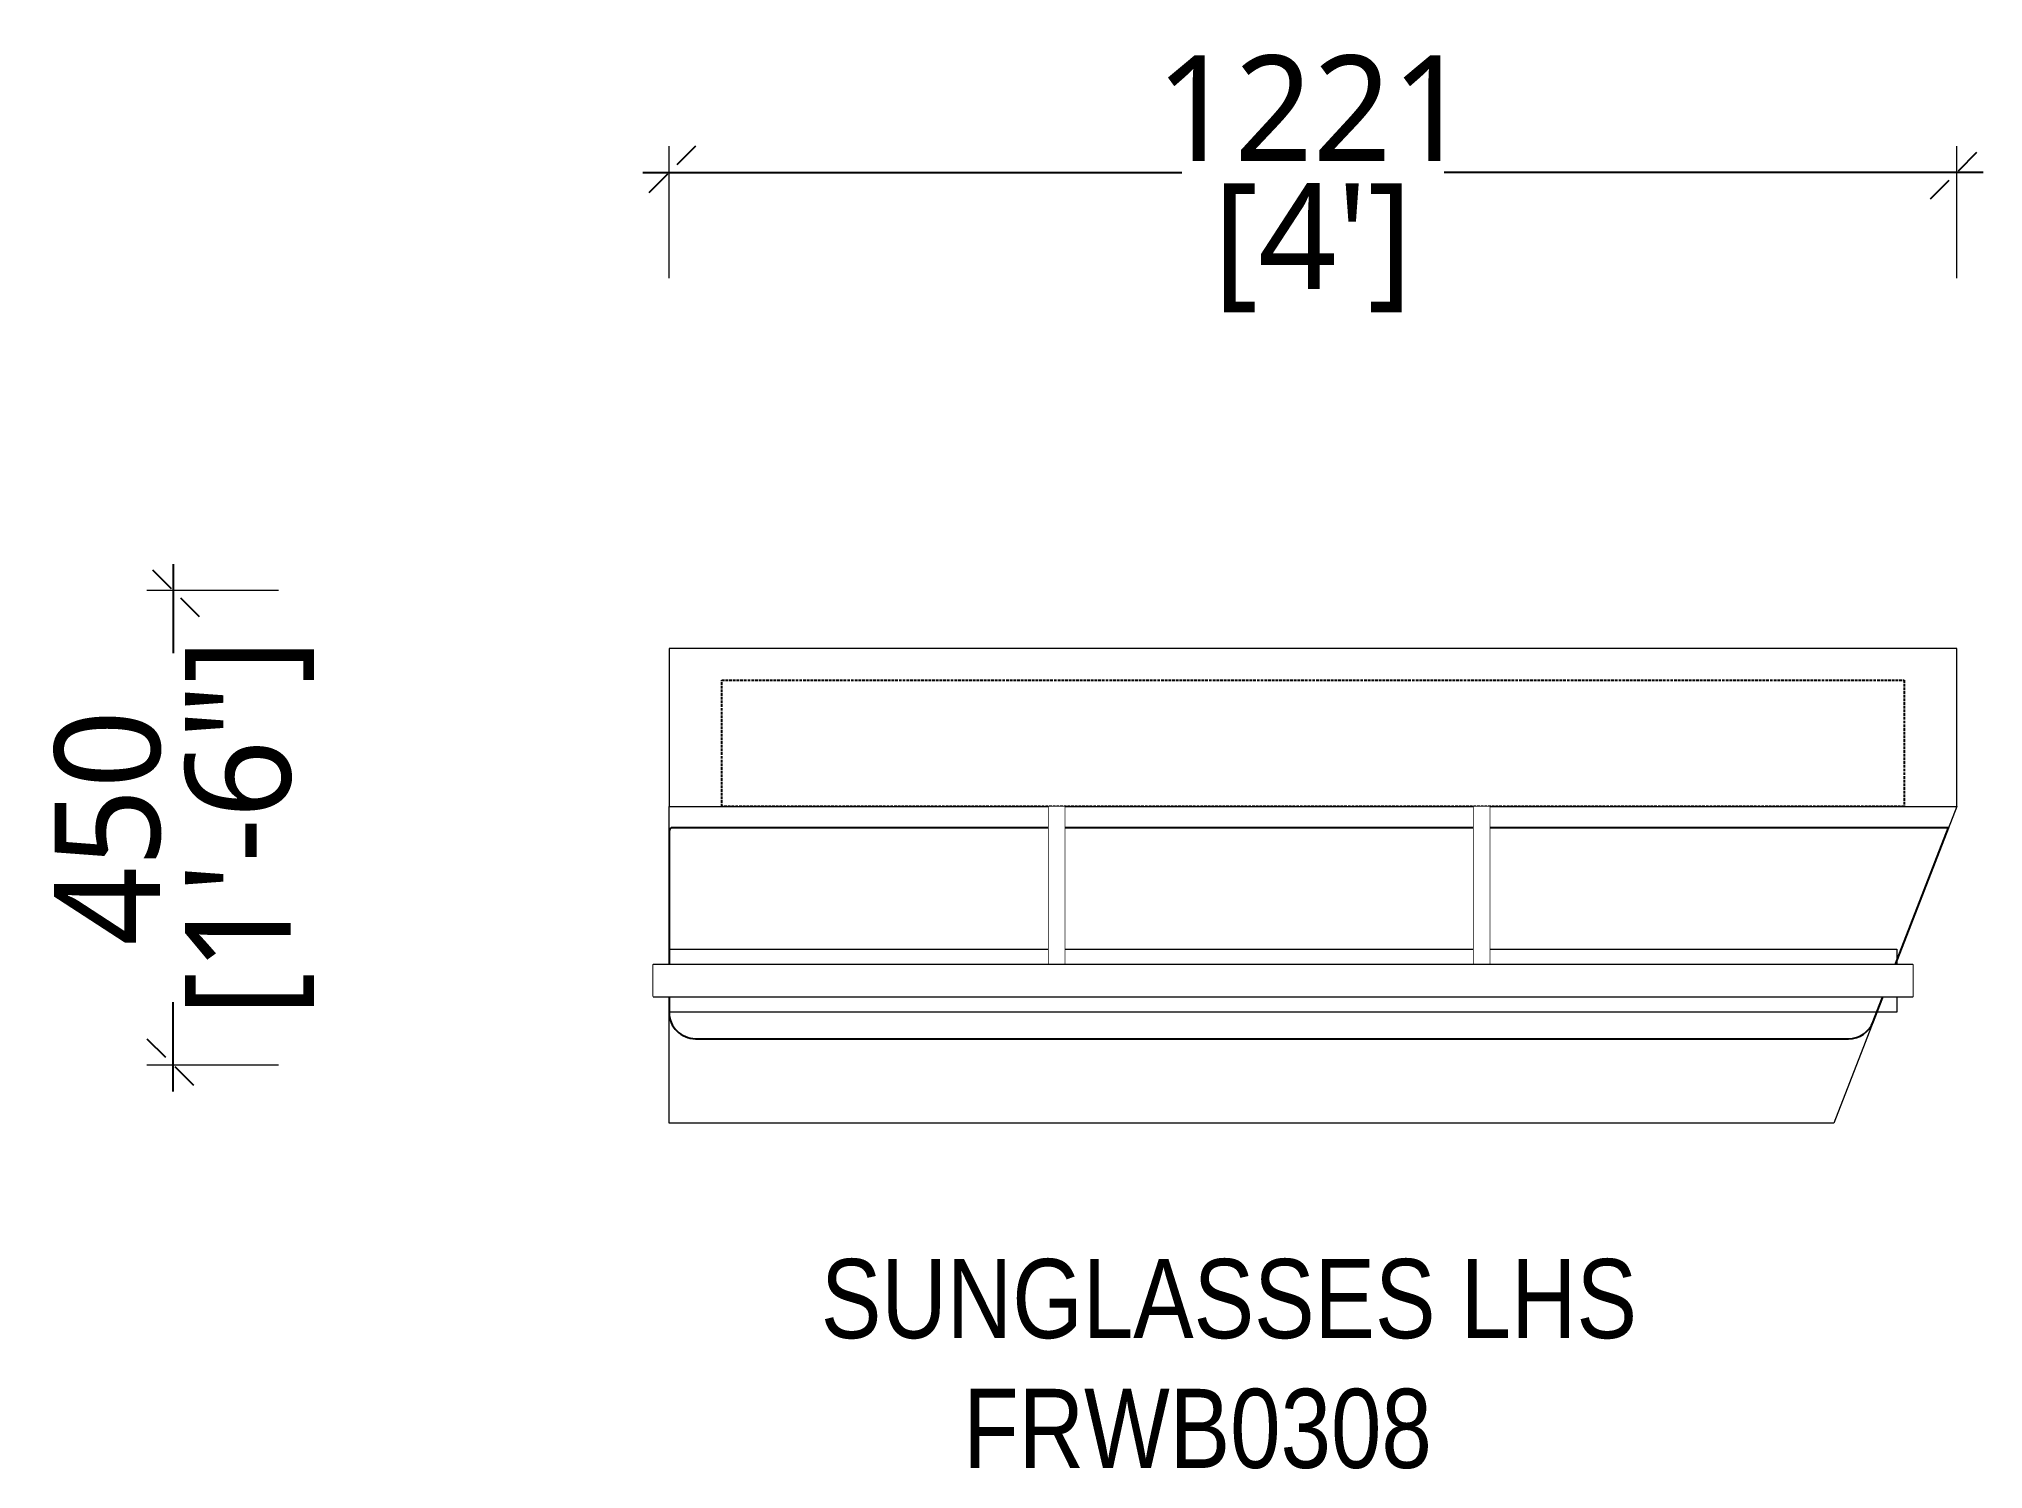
# Model space of a CAD drawing. Header units: millimetres. Extents: x 195 to 2039, y 240 to 1596.
import ezdxf

# ---------------------------------------------------------------- set-up
doc = ezdxf.new("R2010")
doc.units = ezdxf.units.MM
doc.set_wipeout_variables(frame=1)
doc.linetypes.add('DASH', pattern=[0.35, 0.25, -0.1])
doc.linetypes.add('DASHED', pattern=[0.75, 0.5, -0.25])
for name, color, linetype in [('Clipso', 250, 'Continuous'), ('Glass(extra clear)', 151, 'Continuous'), ('Plywood (Common)', 22, 'Continuous'), ('SS', 191, 'Continuous')]:
    doc.layers.add(name, color=color, linetype=linetype)
for name, color, linetype, lineweight in [('Display Unit1', 24, 'Continuous', 0), ('HATCH', 252, 'Continuous', 5), ('Reference lines', 252, 'Continuous', 0), ('Text', 250, 'Continuous', 13)]:
    doc.layers.add(name, color=color, linetype=linetype, lineweight=lineweight)
doc.styles.add('arial', font='ARIALN.TTF', dxfattribs={"height": 300})
doc.styles.add('WOT-PLAN', font='segoeuil.ttf', dxfattribs={"height": 100})
doc.dimstyles.new('WOT - 100', dxfattribs={"dimtxt": 100, "dimasz": 50, "dimexe": 25, "dimexo": 25, "dimgap": 10, "dimtad": 0, "dimdec": 0, "dimzin": 0, "dimdsep": 46, "dimtxsty": 'WOT-PLAN', "dimblk": 'OBLIQUE', "dimcen": 0.09, "dimdle": 25, "dimclrd": 151, "dimclre": 151, "dimclrt": 7, "dimadec": 0, "dimazin": 0, "dimtfac": 1, "dimtdec": 0, "dimtofl": 0, "dimtmove": 0, "dimatfit": 3, "dimldrblk": 'OPEN30', "dimfxl": 100, "dimfxlon": 1, "dimtolj": 1, "dimtzin": 0, "dimlwd": -1, "dimlwe": 5, "dimarcsym": 0})

# ---------------------------------------------------------------- blocks, each defined once
blk = doc.blocks.new('A$C20E6039F')
at = {"layer": 'Clipso', "color": 20, "linetype": 'DASH', "ltscale": 10}
blk.add_lwpolyline([(65, 420), (1186.3, 420), (1186.3, 300), (65, 300)], close=True, dxfattribs=at)
at = {"layer": 'Display Unit1', "color": 24}
blk.add_lwpolyline([(1236.1, 300), (1119.4, 0), (15, 0), (15, 300), (1236.1, 300)], dxfattribs=at)
at = {"layer": 'Glass(extra clear)', "color": 4}
blk.add_lwpolyline([(1228.4, 280), (18, 280, 0.414214), (15, 277), (15, 105, 0.414214), (40, 80), (1133.5, 80, 0.309288), (1156.8, 95.9)], format="xyb", close=True, dxfattribs=at)
at = {"layer": 'HATCH'}
for points in [[(375, 300), (390, 300), (390, 150), (375, 150)], [(778.1, 300), (793.1, 300), (793.1, 150), (778.1, 150)]]:
    blk.add_lwpolyline(points, close=True, dxfattribs=at)
at = {"layer": 'Reference lines', "color": 20}
blk.add_lwpolyline([(15, 105), (15, 165), (1179.3, 165), (1179.3, 105), (15, 105)], dxfattribs=at)
for points in [[(375, 300), (390, 300), (390, 150), (375, 150)], [(778.1, 300), (793.1, 300), (793.1, 150), (778.1, 150)]]:
    blk.add_wipeout(points).dxf.layer = 'SS'
at = {"layer": 'Display Unit1'}
blk.add_lwpolyline([(1236.1, 300), (1236.1, 450), (15, 450), (15, 300)], dxfattribs=at)
at = {"layer": 'SS'}
blk.add_lwpolyline([(0, 120), (1194.3, 120), (1194.3, 150), (0, 150)], close=True, dxfattribs=at)
blk.add_wipeout([(0, 120), (1194.3, 120), (1194.3, 150), (0, 150)]).dxf.layer = 'SS'
blk = doc.blocks.new('A$C7eeba815')
at = {"ltscale": 13}
blk.add_blockref('A$C20E6039F', (-15, -450), dxfattribs=at)
at = {"layer": 'Text', "color": 0, "insert": (-85, -578.9, 190), "char_height": 75.058, "attachment_point": 1, "style": 'arial'}
blk.add_mtext_dynamic_manual_height_columns('\\pi228.94377;SUNGLASSES LHS', width=1223.572, gutter_width=492.6, heights=[0], dxfattribs=at)
at = {"layer": 'Text', "color": 0, "insert": (279, -702), "char_height": 75.058, "width": 1223.572, "attachment_point": 1, "style": 'arial'}
blk.add_mtext('{\\C251;\\c6710371;FRWB0308}', dxfattribs=at)
blk = doc.blocks.new('_Oblique')
at = {"color": 0, "linetype": 'ByBlock', "lineweight": -2}
blk.add_line((-0.5, -0.5), (0.5, 0.5), dxfattribs=at)
blk = doc.blocks.new('*D10')
at = {"color": 151, "lineweight": 5, "ltscale": 30, "transparency": 16777216}
for p, q in [((793, 1369.1), (793, 1494.1)), ((2014.1, 1369.1), (2014.1, 1494.1))]:
    blk.add_line(p, q, dxfattribs=at)
at = {"color": 151, "ltscale": 30, "transparency": 16777216}
for p, q in [((768, 1469.1), (1279.1, 1469.1)), ((2039.1, 1469.1), (1528, 1469.1))]:
    blk.add_line(p, q, dxfattribs=at)
at = {"layer": 'Defpoints', "color": 0, "linetype": 'DASHED', "ltscale": 30, "transparency": 16777216}
for p in [(2014.1, 1469.1), (793, 942.9), (2014.1, 942.9)]:
    blk.add_point(p, dxfattribs=at)
at = {"color": 151, "linetype": 'DASHED', "ltscale": 30, "transparency": 16777216, "xscale": 50, "yscale": 50, "zscale": 50, "rotation": 180}
blk.add_blockref('_Oblique', (793, 1469.1), dxfattribs=at)
at = {"color": 151, "linetype": 'DASHED', "ltscale": 30, "transparency": 16777216, "xscale": 50, "yscale": 50, "zscale": 50}
blk.add_blockref('_Oblique', (2014.1, 1469.1), dxfattribs=at)
at = {"color": 7, "linetype": 'DASHED', "lineweight": -2, "ltscale": 30, "transparency": 16777216, "char_height": 100, "attachment_point": 5, "style": 'WOT-PLAN'}
for s, insert in [('\\A1;1221', (1403.5, 1530.2)), ("\\A1;[4']", (1403.5, 1397.7))]:
    blk.add_mtext(s, dxfattribs=dict(at, insert=insert))
blk = doc.blocks.new('_Open30')
at = {"color": 0, "linetype": 'ByBlock', "lineweight": -2}
for p, q in [((-1, 0.268), (0, 0)), ((0, 0), (-1, -0.268)), ((0, 0), (-1, 0))]:
    blk.add_line(p, q, dxfattribs=at)
blk = doc.blocks.new('*D9')
at = {"color": 151, "ltscale": 30, "transparency": 16777216}
for p, q in [((322.6, 1097.9), (322.6, 1013.5)), ((322.6, 597.9), (322.6, 682.4))]:
    blk.add_line(p, q, dxfattribs=at)
at = {"color": 151, "lineweight": 5, "ltscale": 30, "transparency": 16777216}
for p, q in [((422.6, 1072.9), (297.6, 1072.9)), ((422.6, 622.9), (297.6, 622.9))]:
    blk.add_line(p, q, dxfattribs=at)
at = {"layer": 'Defpoints', "color": 0, "linetype": 'DASHED', "ltscale": 30, "transparency": 16777216}
for p in [(1382.7, 1072.9), (322.6, 622.9), (1382.7, 622.9)]:
    blk.add_point(p, dxfattribs=at)
at = {"color": 151, "linetype": 'DASHED', "ltscale": 30, "transparency": 16777216, "xscale": 50, "yscale": 50, "zscale": 50}
for p, rotation in [((322.6, 1072.9), 90), ((322.6, 622.9), 270)]:
    blk.add_blockref('_Oblique', p, dxfattribs=dict(at, rotation=rotation))
at = {"color": 7, "linetype": 'DASHED', "lineweight": -2, "ltscale": 30, "transparency": 16777216, "char_height": 100, "attachment_point": 5, "rotation": 90, "style": 'WOT-PLAN'}
for s, insert in [('\\A1;[1\'-6"]', (395.1, 847.9)), ('\\A1;450', (260.9, 847.9))]:
    blk.add_mtext(s, dxfattribs=dict(at, insert=insert))

msp = doc.modelspace()

# ---------------------------------------------------------------- block references
at = {"layer": 'Plywood (Common)'}
msp.add_blockref('A$C7eeba815', (793, 1017.9), dxfattribs=at)

# ---------------------------------------------------------------- next in the draw order: dimensions: what is measured, and where the dimension line sits
at = {"linetype": 'DASHED', "lineweight": -2, "ltscale": 30}
dim = msp.add_linear_dim(base=(2014.1, 1469.1), p1=(793, 942.9), p2=(2014.1, 942.9), dimstyle='WOT - 100', override={"dimpost": '\\X', "dimblk1": 'Oblique', "dimblk2": 'Oblique', "dimtmove": 1, "dimatfit": 2}, dxfattribs=at)
dim.commit()
dim.dimension.update_dxf_attribs({"geometry": '*D10', "text_midpoint": (1403.5, 1469.1)})
dim = msp.add_linear_dim(base=(322.6, 622.9), p1=(1382.7, 1072.9), p2=(1382.7, 622.9), angle=90, dimstyle='WOT - 100', override={"dimpost": '\\X', "dimblk1": 'Oblique', "dimblk2": 'Oblique', "dimtmove": 1, "dimatfit": 2}, dxfattribs=at)
dim.commit()
dim.dimension.update_dxf_attribs({"geometry": '*D9', "text_midpoint": (322.6, 847.9), "dimtype": 160})

doc.saveas('drawing.dxf')
